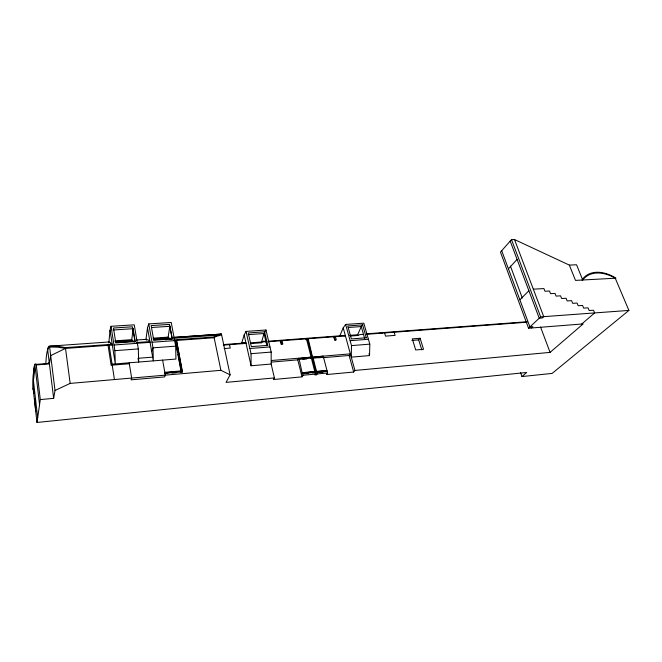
<?xml version="1.0" encoding="UTF-8"?>
<svg xmlns="http://www.w3.org/2000/svg" width="662" height="662" viewBox="0 0 662 662"><rect width="100%" height="100%" fill="white"/><g stroke="black" fill="none" stroke-linecap="round" stroke-linejoin="round"><path stroke-width="0.99" d="M271.163 364.034L271.188 352.068L265.992 330.007L246.032 331.405L244.179 334.939L241.547 343.512M345.638 324.438L351.497 345.614L351.265 357.149L369.545 355.577L369.81 344.141L363.81 323.172L345.638 324.438L343.214 327.856L339.705 336.114M152.657 357.141L138.044 358.291L138.672 362.048L138.325 348.932L134.254 324.827L111.042 326.3L110.024 330.206L108.833 342.957M115.767 342.469L131.614 341.344L133.07 328.7L113.037 330.007M33.621 392.847L33.828 391.201L34.035 393.038M34.449 400.171L34.614 398.954L35.715 411.259M112.068 364.183L175.927 359.061L175.687 346.152L171.235 322.477L148.776 323.9L147.502 327.764L146.062 338.663L146.335 340.227M520.58 372.681L521.962 376.554L526.72 372.458L36.989 422.464L40.291 399.583L36.187 364.365L49.336 363.339L48.864 362.925A53.481 5.701 85.6 0 0 48.293 362.925M33.208 389.198A55.74 5.213 85.6 0 1 36.253 364.944L49.41 363.918L50.684 355.593L65.521 348.411L112.341 345.051M171.797 339.482L170.672 338.489L168.28 337.835L168.156 337.123L169.811 326.308L151.557 327.5M40.291 399.583L53.655 398.35L55.02 390.481L49.509 346.168L109.42 341.931L112.226 344.281L65.422 347.624L58.819 346.4L50.461 346.077M151.681 351.563L153.005 347.84L148.776 323.9M177.441 352.11L175.529 340.516L214.14 337.744C215.862 335.303 221.828 336.205 221.456 334.07L230.111 374.849L226.048 382.388L274.399 377.911L271.155 364.042L251.072 365.763L244.179 334.939M182.257 372.193L176.539 340.442L182.455 371.746L180.205 372.367M167.883 373.434L164.805 373.699L164.639 372.756L164.813 372.309L181.256 370.902L175.529 340.516M164.805 373.699L164.987 373.252L182.455 371.746M181.256 370.902L181.065 371.349L164.639 372.756M182.083 371.258L182.273 370.811M350.86 336.006L357.836 335.485L357.629 334.765L361.295 326.565L362.809 324.529M265.992 330.007L264.022 333.516L261.382 342.784L250.567 343.603M274.399 377.911L273.365 379.533L302.004 376.86L303.122 375.246L302.691 373.534L315.004 372.4L315.443 374.104L314.864 374.907L316.61 374.75L317.189 373.947L327.616 372.979L327.177 371.283L316.461 372.64L316.535 371.39L326.954 370.439L323.437 356.975L312.787 358.266L308.178 338.721L307.623 339.565L316.61 374.75M302.004 376.86L297.784 359.847L298.876 358.192M302.691 373.534L302.41 373.931L302.203 373.078L314.789 371.548L311.347 358.043L298.827 359.491L298.603 358.605L311.123 357.166L306.456 338.845L305.902 339.697L307.623 339.565M311.347 358.043L311.066 358.456L310.842 357.571M302.203 373.078L299.1 359.077M312.572 357.43L323.222 356.139M312.663 372.996L315.004 372.4M316.246 371.787L326.954 370.439M327.177 371.283L326.879 371.688L326.656 370.836M327.616 372.979L326.432 374.576L353.665 372.036L354.923 370.455L550.072 352.383L583.164 323.917L528.541 328.22L500.455 252.123L511.494 239.627L514.506 239.536L569.337 265.098L576.536 264.759L582.734 280.001A33.729 23.22 44.9 0 1 615.255 278.222L628.9 310.42L552.108 373.418L521.962 376.554M582.014 280.043L583.661 277.866A33.183 22.839 44.8 0 1 615.95 278.189L575.501 280.398L569.337 265.098M323.056 357.695L349.122 355.477L350.363 353.856L312.861 357.017M411.88 340.425L418.682 339.879L420.089 338.265L423.539 349.304L415.711 349.975L412.294 338.886L420.089 338.265M508.408 268.822L517.096 259.413M519.877 299.803L528.888 290.75M528.541 328.22L540.647 316.875L628.9 310.42M531.578 327.98L532.951 326.697L529.914 326.937L501.705 250.708M581.732 324.032L594.617 312.927L593.524 310.221L589.147 310.536L588.055 307.838L583.669 308.144L582.585 305.447L578.174 305.745L577.098 303.047L572.671 303.345L571.596 300.647L567.152 300.937L566.093 298.239L561.624 298.529L560.573 295.831L556.088 296.113L555.037 293.415L550.536 293.688L549.493 290.999L544.975 291.263L543.941 288.566L533.324 289.186M165.773 339.904L166.89 339.01M261.382 342.784L261.54 342.659A50.171 16.252 84.7 0 1 265.983 341.898M357.836 335.485L358.034 335.361A47.896 20.191 84.3 0 1 363.562 334.542M173.378 339.912L213.983 337.008L216.946 335.22L221.456 334.07L173.37 337.479M55.02 390.481L70.155 383.406L220.918 370.315L230.111 374.849M241.87 343.264L243.293 342.676L245.958 342.883L223.342 344.579M49.509 346.168L48.69 346.383L47.54 348.75L53.655 398.35M131.614 341.344L133.856 341.782M146.194 339.391L148.379 340.069L149.926 341.584L136.38 342.552M302.476 372.673L314.789 371.548M304.462 373.749L308.566 373.368M319.299 372.383L323.089 372.036M303.122 375.246L315.443 374.104M302.906 359.152L306.986 358.804M318.439 357.786L322.204 357.463M271.379 362.097L297.784 359.847M171.996 373.078L176.1 372.723M271.379 360.517L311.123 357.166M246.032 331.405L251.047 353.69L271.188 352.068M351.497 345.614L369.81 344.141M129.322 363.752L111.133 365.217L108.08 345.357M249.88 348.502L269.98 346.938M350.132 340.69L368.42 339.258M224.128 348.56L230.244 348.088L229.499 344.654M268.913 341.153L345.291 335.411M366.508 333.813L526.927 321.749M250.393 342.85L261.209 342.031L263.054 341.195L265.859 341.385M349.66 335.369L357.629 334.765M223.4 345.117L246.074 343.404M268.019 341.749L345.432 335.907A48.318 19.496 84.4 0 0 343.603 335.766M366.566 334.31L527.084 322.204M111.042 326.3L114.874 350.67L138.325 348.932M175.687 346.152L153.005 347.84L153.311 360.873L147.502 327.764M248.142 334.649L264.022 333.516L266.902 345.837M348.237 327.5L361.295 326.565L364.646 338.365M136.513 343.313L150.059 342.345M113.98 344.993L137.373 343.313M152.02 342.262L174.652 340.64M175.347 340.98L176.349 340.905M114.923 340.847L131.779 339.672M153.096 338.174L168.156 337.123M136.372 340.036L146.6 339.316M173.849 337.405L220.967 334.087M115.039 341.584L132.284 340.326L134.924 342.113M153.22 338.894L168.28 337.835M153.369 339.73L168.438 338.663M170.713 338.464L168.678 338.613L170.556 339.176M173.758 338.274L216.946 335.22M172.269 338.952L153.766 340.268L151.159 325.588L169.555 324.405L172.269 338.952L169.811 326.308M65.521 348.411L57.793 347.186L49.617 347.029L48.731 347.376L47.25 351.009A69.452 7.539 85.6 0 0 45.868 362.975M36.311 364.489L35.765 363.943A53.788 5.023 85.6 0 0 34.391 365.507L33.299 374.452A53.788 5.023 85.6 0 0 33.1 385.358L33.15 389.612M110.835 343.421L111.845 344.505M514.506 239.536L543.734 316.651L542.302 317.983L539.224 318.207L510.195 241.1M511.494 239.627L540.647 316.875M540.564 327.069L550.072 352.383M510.435 266.091L522.301 298.041M418.682 339.879L421.826 349.975M394.147 332.233L395.09 335.386L385.524 336.122L384.589 332.953M368.999 353.665L369.545 355.577M343.214 327.856L354.923 370.455M349.122 355.477L353.665 372.036M335.171 340.359L334.509 337.926L335.402 336.66L336.279 339.92L334.6 340.053L333.722 336.793M322.932 356.553L323.147 357.389M313.076 357.852L316.535 371.39M316.75 372.243L317.189 373.947M314.5 371.953L314.715 372.805M281.83 344.48L281.226 341.973L282.004 340.69L282.815 344.041L281.044 344.174L280.233 340.822M213.983 337.008L220.918 370.315M177.821 354.137L180.875 370.331M162.62 360.128L165.326 375.139L164.615 376.91L131.068 379.847L131.655 378.068L129.164 362.809M133.07 328.7L135.255 341.666M110.024 330.206L115.296 363.918L114.874 350.67M109.147 345.283L114.443 379.558M65.422 347.624L70.155 383.406M39.554 404.697L35.136 366.616L33.414 380.551L37.668 417.763M33.141 388.644L36.989 422.464M251.047 353.69L251.072 365.763M48.839 363.612A55.434 5.908 85.6 0 1 49.41 363.918M380.7 333.11A47.399 20.985 84.1 0 1 382.619 332.829M267.762 345.365L251.337 346.631L248.242 332.969L264.585 331.811L267.762 345.365M366.301 337.769L351.357 338.919L347.749 325.936L362.627 324.885L366.301 337.769M134.957 341.6L115.825 342.957L113.467 328.021L132.466 326.796L134.957 341.6"/></g></svg>
